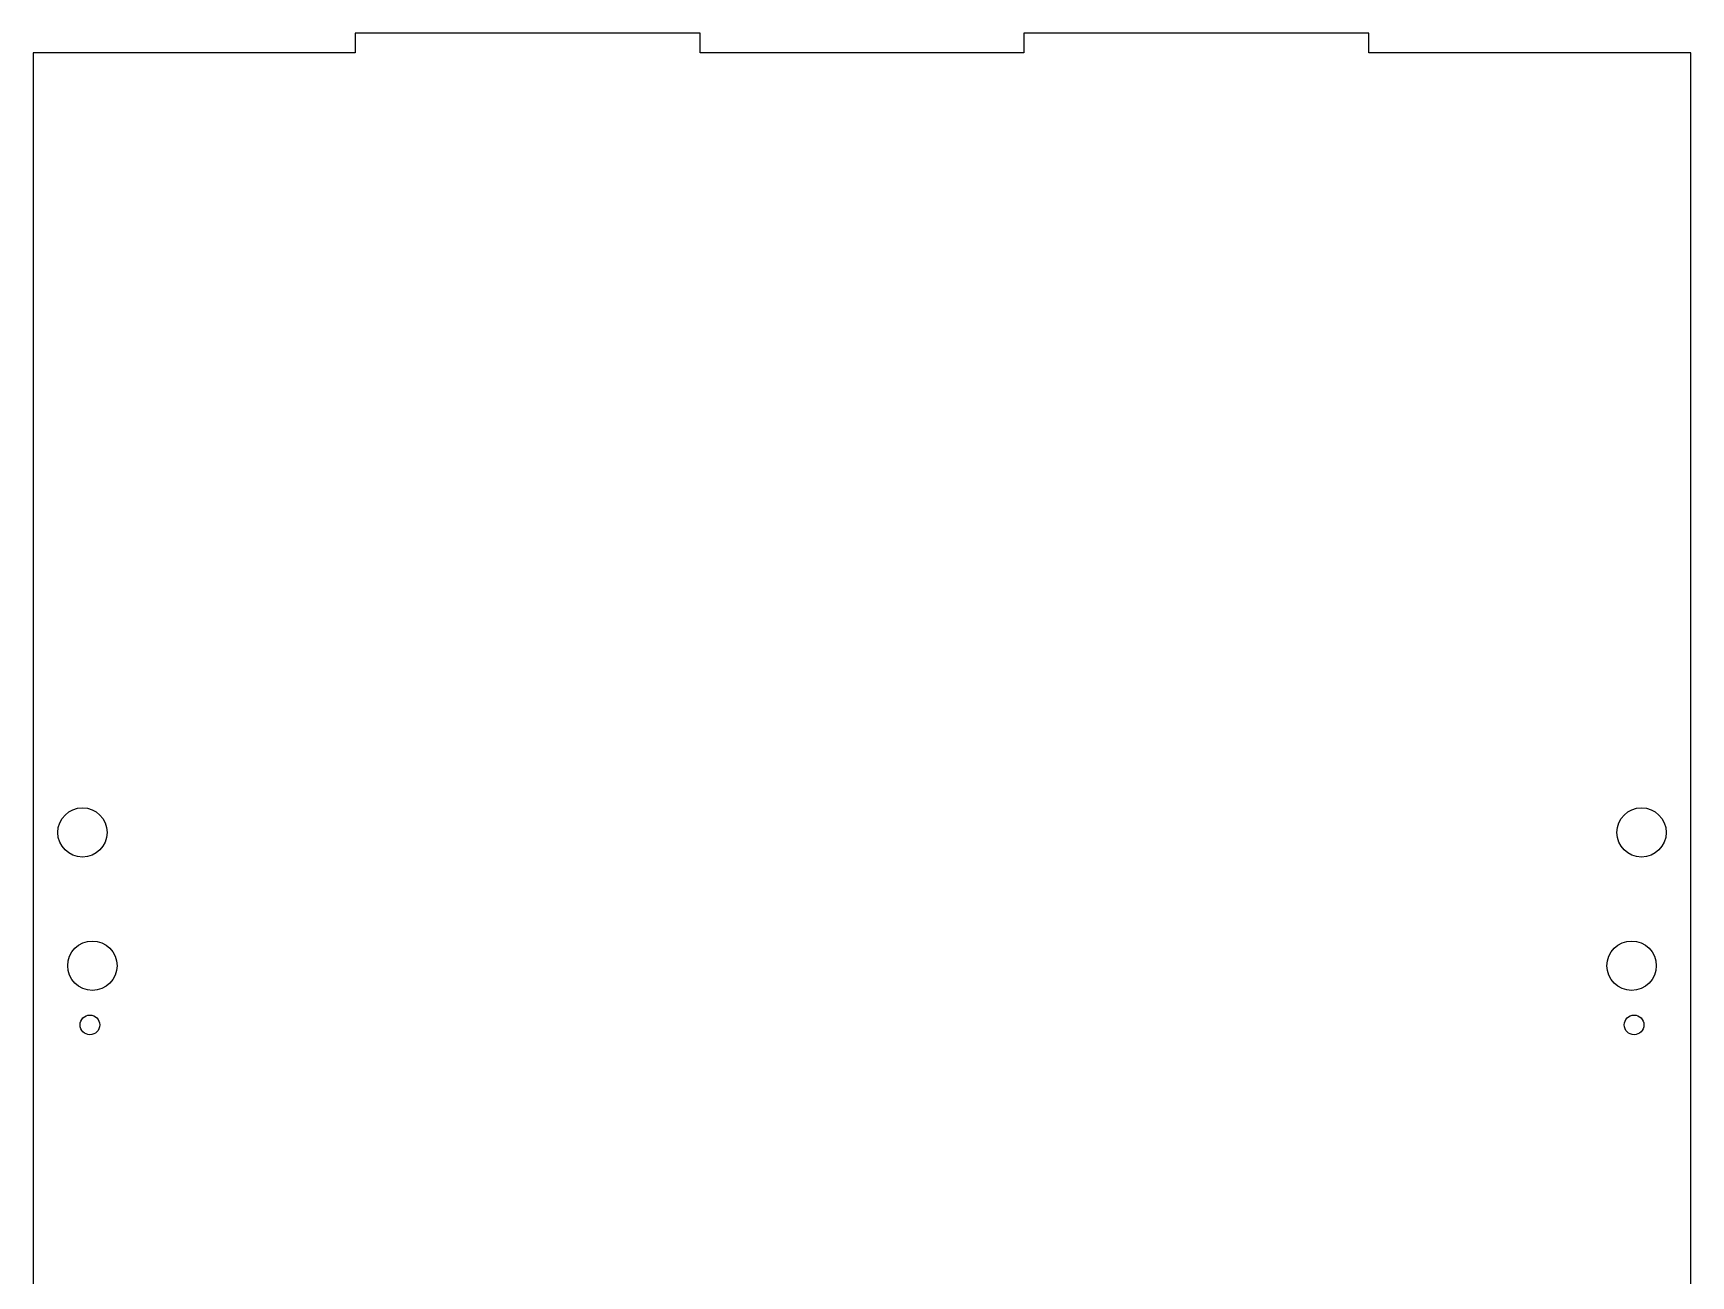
# Model space of a CAD drawing. Header units: millimetres. Extents: x -316 to 20, y -5 to 507.
# Drawn here: x -316 to 20, y 255.1 to 507 of the extents above; entities that cross this region are included whole.
import ezdxf

# ---------------------------------------------------------------- set-up
doc = ezdxf.new("R2010")
doc.units = ezdxf.units.MM

msp = doc.modelspace()

# ---------------------------------------------------------------- linework, layer by layer
msp.add_lwpolyline([(-316, -5), (20, -5), (20, 503), (-45.3, 503), (-45.3, 507), (-115.2, 507), (-115.2, 503), (-180.8, 503), (-180.8, 507), (-250.7, 507), (-250.7, 503), (-316, 503)], close=True)
for centre, radius in [((-306, 345), 5), ((10, 345), 5), ((-304, 318), 5), ((8, 318), 5), ((-304.5, 306), 2), ((8.5, 306), 2)]:
    msp.add_circle(centre, radius)

doc.saveas('drawing.dxf')
